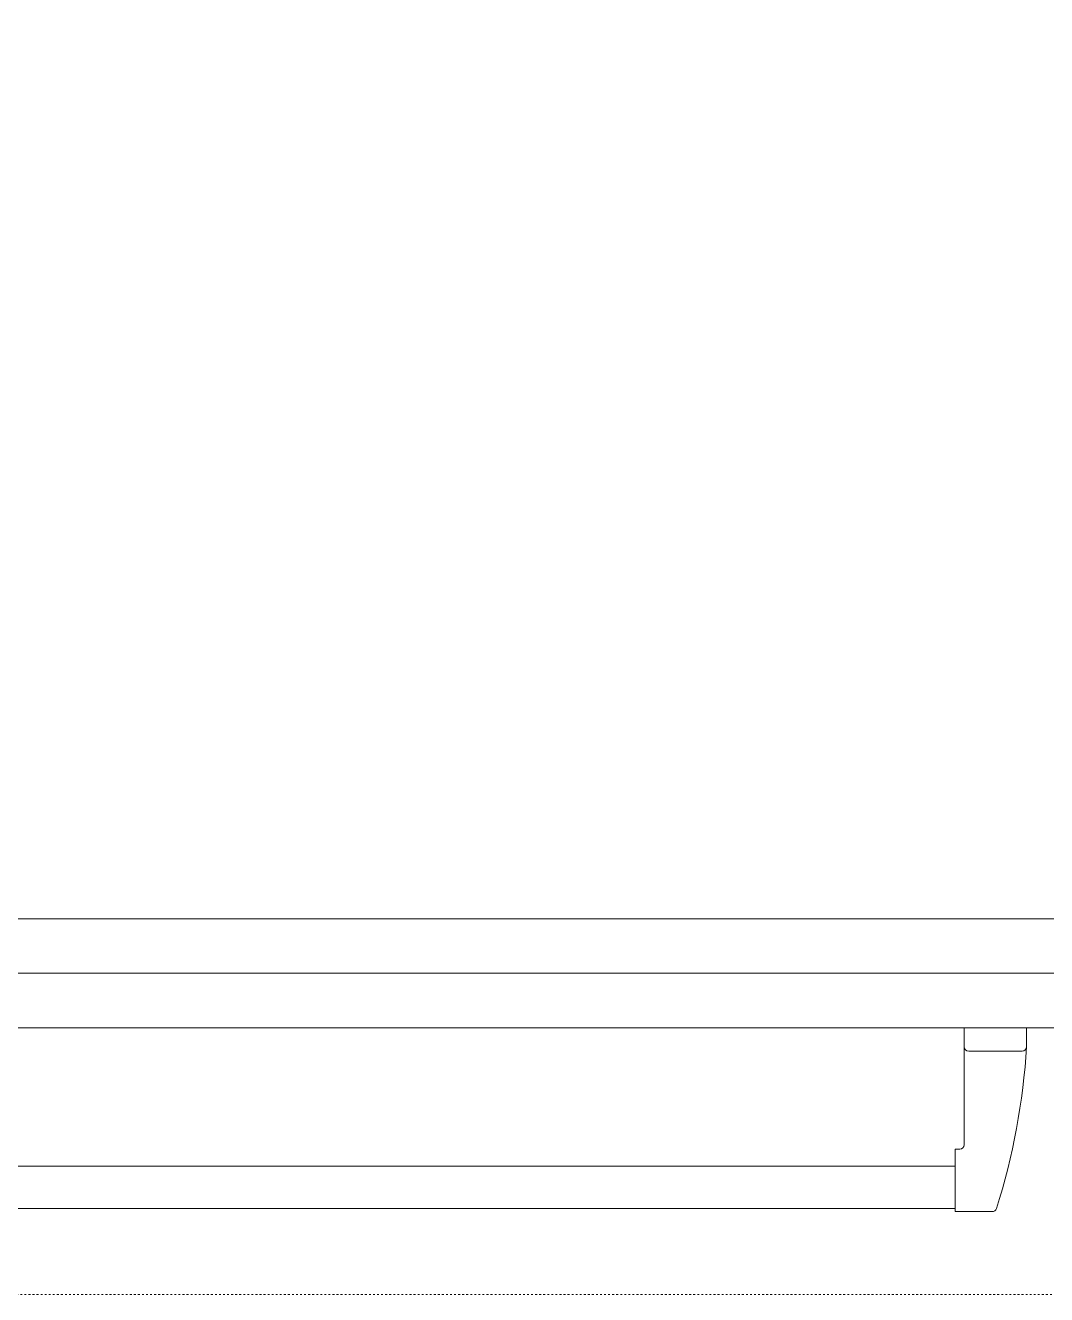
# Model space of a CAD drawing. Extents: x -3709 to 34962, y 0 to 8245.
# Drawn here: x 2711.7 to 2768.4, y 1333.5 to 1403.9 of the extents above; entities that cross this region are included whole.
import ezdxf

# ---------------------------------------------------------------- set-up
doc = ezdxf.new("R2010")
doc.units = 0
doc.linetypes.add('DOT2', pattern=[0.125, 0, -0.125])
doc.layers.get('0').update_dxf_attribs({"color": 9, "lineweight": 9})
doc.layers.add('07', color=9, linetype='Continuous', lineweight=9)

# ---------------------------------------------------------------- blocks, each defined once
blk = doc.blocks.new('p-yng-01')
at = {"ltscale": 2}
for p, q in [((10.486, 12.394), (12.532, 12.394)), ((12.532, 8.932), (12.532, 12.394)), ((12.532, 12.214), (107.468, 12.214)), ((12.532, 9.874), (107.468, 9.874)), ((12.037, 3.245), (12.037, 8.685)), ((12.532, 8.932), (12.284, 8.932)), ((8.575, 3.245), (8.575, 2.192)), ((8.822, 3.492), (11.79, 3.492)), ((12.037, 3.245), (12.037, 2.192))]:
    blk.add_line(p, q, dxfattribs=at)
at = {"linetype": 'Continuous'}
for p, q in [((4.695, 2.192), (52, 2.192)), ((52, 2.192), (115.305, 2.192)), ((52, -3.856), (2.998, -3.856)), ((52, -3.856), (117.301, -3.856))]:
    blk.add_line(p, q, dxfattribs=at)
at = {"linetype": 'DOT2'}
blk.add_lwpolyline([(2, 17), (118, 17)], dxfattribs=at)
at = {"ltscale": 0.29}
blk.add_lwpolyline([(4.694, -0.832), (115.306, -0.84)], dxfattribs=at)
at = {"ltscale": 2}
for centre, radius, start, end in [((45.727, 0.955), 37.223, 162.38016, 176.47229), ((10.486, 12.147), 0.247, 90, 162.38016), ((12.284, 8.685), 0.247, 90, 180), ((8.822, 3.245), 0.247, 90, 180), ((11.79, 3.245), 0.247, 0, 90)]:
    blk.add_arc(centre, radius, start, end, dxfattribs=at)
at = {"linetype": 'DOT2'}
blk.add_arc((2.001, -5.394), 115.412, 269.99975, 0.81317, dxfattribs=at)

msp = doc.modelspace()

# ---------------------------------------------------------------- block references
at = {"layer": '07', "rotation": 180}
msp.add_blockref('p-yng-01', (2775.839, 1350.5), dxfattribs=at)

doc.saveas('drawing.dxf')
